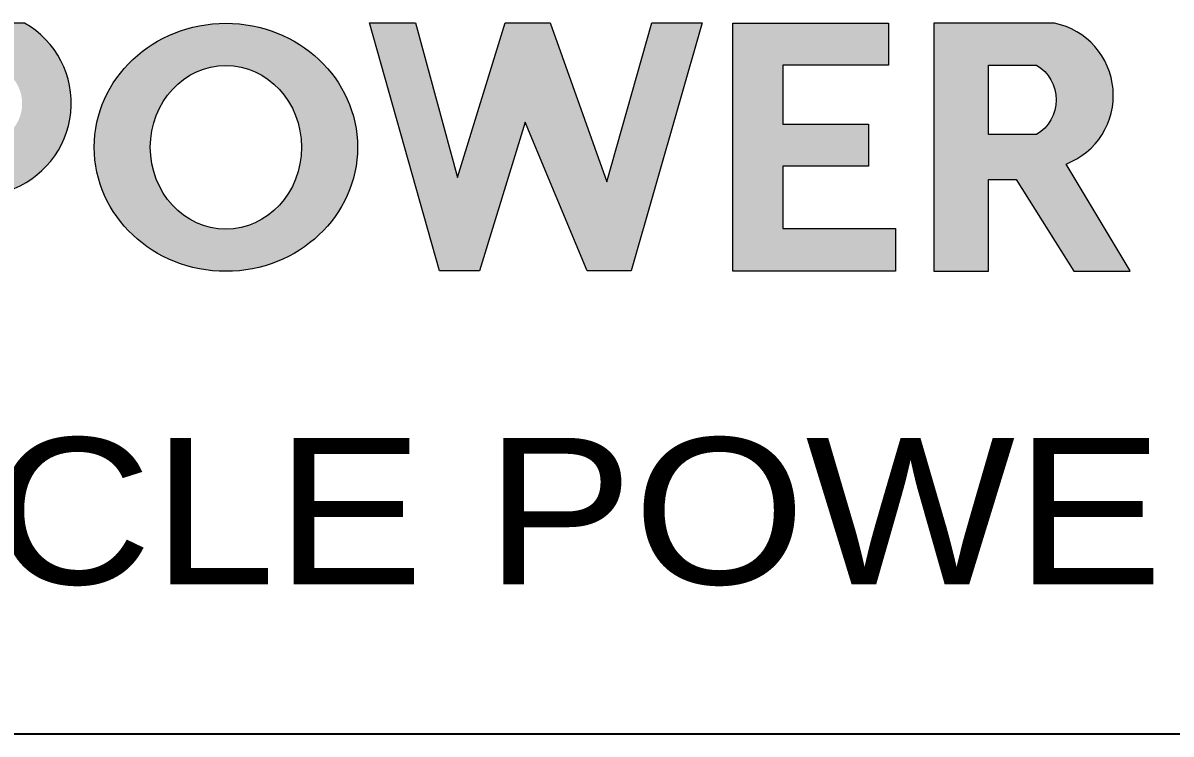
# Model space of a CAD drawing. Header units: inches. Extents: x 0 to 841, y 0 to 594.
# Drawn here: x 767.24 to 788.42, y 71.41 to 84.53 of the extents above; entities that cross this region are included whole.
import ezdxf
from ezdxf.enums import TextEntityAlignment as Align

# ---------------------------------------------------------------- set-up
doc = ezdxf.new("R2010")
doc.units = ezdxf.units.IN
doc.header["$MEASUREMENT"] = 0
doc.layers.add('BG Border', color=7, linetype='Continuous')
doc.styles.add('Arial', font='arial.ttf')

msp = doc.modelspace()

# ---------------------------------------------------------------- hatches: boundary and pattern name
at = {"layer": 'BG Border', "linetype": 'ByBlock', "true_color": 0x004c8c}
h = msp.add_hatch(color=154, dxfattribs=at)
edge = h.paths.add_edge_path()
edge.add_arc((766.4293586794784, 83.04926479734404), 1.698747891568986, 287.982520572038, 420.6078188625672)
edge.add_line((767.2630784238214, 84.5293512093493), (764.9204523465913, 84.52913833569376))
edge.add_line((764.9204523465913, 84.52913833569376), (764.9204523465913, 79.95306764414494))
edge.add_line((764.9204523465913, 79.95306764414494), (765.8248949870506, 79.95314983038563))
edge.add_line((765.8248949870506, 79.95314983038563), (765.8248949879538, 81.43349947440159))
edge.add_line((765.8248949879538, 81.43349947440159), (766.9538077442505, 81.43349947478953))
edge = h.paths.add_edge_path(flags=0)
edge.add_arc((766.4912813452712, 83.04295183750074), 0.7299356171920341, -68.40165426039522, 68.40165425628737, ccw=False)
edge.add_line((766.7599689727679, 82.36426710651313), (765.8248949879538, 82.3642671058632))
edge.add_line((765.8248949879538, 82.3642671058632), (765.8248949879538, 83.72163656842805))
edge.add_line((765.8248949879538, 83.72163656842805), (766.7599689728165, 83.7216365684691))
h = msp.add_hatch(color=154, dxfattribs=at)
edge = h.paths.add_edge_path()
edge.add_ellipse((770.980536444479, 82.23628703651428), major_axis=(-2.429057602722384, 0), ratio=0.9420345039450917, start_angle=0, end_angle=360)
edge = h.paths.add_edge_path(flags=0)
edge.add_ellipse((770.980536444479, 82.23628703651428), major_axis=(-0.0001017899647903775, -1.510892722731111), ratio=0.9232225391995723, start_angle=0, end_angle=360)
for points in [[(774.9209473342704, 79.95397638688047), (773.6288830612995, 84.5299296690455), (774.4816365775016, 84.53000715883974), (775.2568757816465, 81.67911871046509), (776.1354626747329, 84.53023258329127), (776.9623798347861, 84.53023258329127), (778.0089477521011, 81.60155474118757), (778.8373525763069, 84.5304873602088), (779.7661374046211, 84.5304873602088), (778.4611643018256, 79.9542980857557), (777.6471782311464, 79.95422411888711), (776.5035838940304, 82.7003711652506), (775.6574172922768, 79.9540433097704)], [(780.3346417029668, 79.94914150197425), (780.3346417029668, 84.52521219375502), (783.2084634649357, 84.52547333734125), (783.2085338097306, 83.7513455448096), (781.2574379991266, 83.75116824883823), (781.2575366873442, 82.66512913430753), (782.8373102814804, 82.66527268767683), (782.8373807631037, 81.88963299498018), (781.2575366744056, 81.88963299498018), (781.2575366744056, 80.739100783953), (783.3377461035851, 80.739100783953), (783.3377461035851, 79.94941439343856)]]:
    msp.add_hatch(color=154, dxfattribs=at).paths.add_polyline_path(points)
h = msp.add_hatch(color=154, dxfattribs=at)
edge = h.paths.add_edge_path()
edge.add_arc((785.9974866700177, 83.1948087857729), 1.357612618401951, 290.9356768395992, 438.4693482007337)
edge.add_line((786.2688627628286, 84.52502194083299), (784.0450439768726, 84.52481986309587))
edge.add_line((784.0450439768726, 84.52481986309587), (784.0454598032807, 79.94874920902257))
edge.add_line((784.0454598032807, 79.94874920902257), (785.0530488254914, 79.94884076837678))
edge.add_line((785.0530488254914, 79.94884076837678), (785.0530488254914, 81.64401375916147))
edge.add_line((785.0530488254914, 81.64401375916147), (785.5643324832596, 81.64401375916147))
edge.add_line((785.5643324832596, 81.64401375916147), (786.6279783323516, 79.94898388183769))
edge.add_line((786.6279783323516, 79.94898388183769), (787.6615308447377, 79.94907780076166))
edge.add_line((787.6615308447377, 79.94907780076166), (787.6670573464238, 79.95460430244947))
edge.add_line((787.6670573464238, 79.95460430244947), (786.4825883207185, 81.92682281971037))
edge = h.paths.add_edge_path(flags=0)
edge.add_line((785.937531356557, 82.47136276498689), (785.0530488236155, 82.47136276461761))
edge.add_line((785.0530488236155, 82.47136276461761), (785.0530488236155, 83.75301501973401))
edge.add_line((785.0530488236155, 83.75301501973401), (785.9375313565522, 83.75301501982041))
edge.add_arc((785.5506230384304, 83.11218889240222), 0.748569417097443, -58.87789477718019, 58.87789477760708, ccw=False)

# ---------------------------------------------------------------- linework, layer by layer
at = {"layer": 'BG Border', "color": 7, "linetype": 'Continuous', "lineweight": 25}
msp.add_line((827.000002, 71.410071), (677.000006, 71.410071), dxfattribs=at)
at = {"layer": 'BG Border', "color": 7, "linetype": 'Continuous', "lineweight": 0}
for points in [[(766.953808, 81.433499, 0.653294), (767.263078, 84.529351), (764.920452, 84.529138), (764.920452, 79.953068), (765.824895, 79.95315), (765.824895, 81.433499)], [(786.482588, 81.926823, 0.750369), (786.268863, 84.525022), (784.045044, 84.52482), (784.04546, 79.948749), (785.053049, 79.948841), (785.053049, 81.644014), (785.564332, 81.644014), (786.627978, 79.948984), (787.661531, 79.949078), (787.667057, 79.954604)], [(785.937531, 82.471363), (785.053049, 82.471363), (785.053049, 83.753015), (785.937531, 83.753015, -0.564367)]]:
    msp.add_lwpolyline(points, format="xyb", close=True, dxfattribs=at)
for points in [[(774.920947, 79.953976), (773.628883, 84.52993), (774.481637, 84.530007), (775.256876, 81.679119), (776.135463, 84.530233), (776.96238, 84.530233), (778.008948, 81.601555), (778.837353, 84.530487), (779.766137, 84.530487), (778.461164, 79.954298), (777.647178, 79.954224), (776.503584, 82.700371), (775.657417, 79.954043)], [(780.334642, 79.949142), (780.334642, 84.525212), (783.208463, 84.525473), (783.208534, 83.751346), (781.257438, 83.751168), (781.257537, 82.665129), (782.83731, 82.665273), (782.837381, 81.889633), (781.257537, 81.889633), (781.257537, 80.739101), (783.337746, 80.739101), (783.337746, 79.949414)]]:
    msp.add_lwpolyline(points, close=True, dxfattribs=at)
for major_axis, ratio in [((-2.429057602722384, 0), 0.942035), ((-0.0001017899647903775, -1.510892722731111), 0.923223)]:
    msp.add_ellipse((770.980536, 82.236287), major_axis=major_axis, ratio=ratio, dxfattribs=at)

# ---------------------------------------------------------------- texts
at = {"layer": 'BG Border', "color": 7, "style": 'Arial', "width": 1.085385}
msp.add_text('BORYEONG NEW COMBINED CYCLE POWER PLANT UNIT #1', height=2.7, dxfattribs=at).set_placement((762.117803, 75.524881), align=Align.MIDDLE_CENTER)

doc.saveas('drawing.dxf')
